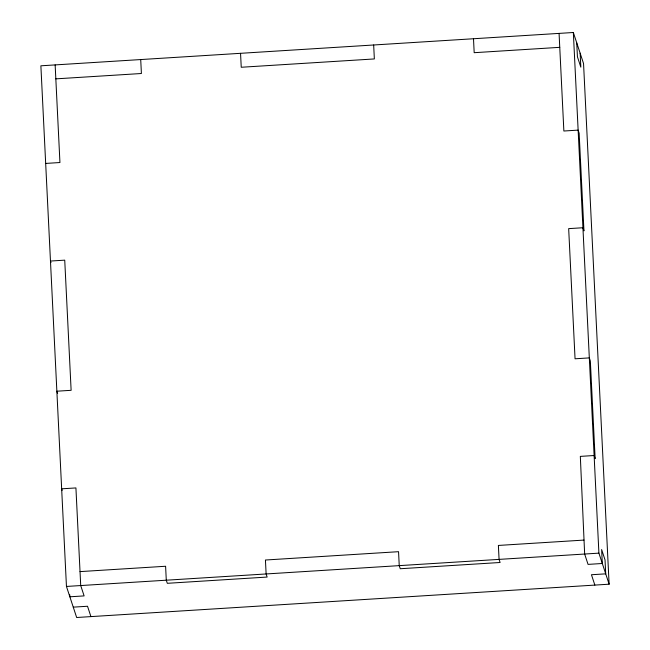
<?xml version="1.0" encoding="UTF-8"?>
<svg xmlns="http://www.w3.org/2000/svg" width="650" height="650" viewBox="0 0 650 650"><rect width="100%" height="100%" fill="white"/><g stroke="black" fill="none" stroke-linecap="round" stroke-linejoin="round"><path stroke-width="0.97" d="M573.341 32.5L40.877 65.804L66.454 586.446L76.659 617.5L609.123 584.196L583.546 63.554L573.341 32.5L598.91 553.142L609.123 584.196M55.827 78.861L141.399 73.507L140.717 59.556M559.764 47.336L474.183 52.691L473.501 38.748M45.679 163.426L59.938 162.532L55.144 64.911M80.031 571.61L165.604 566.256L166.286 580.198L167.31 583.31L267.142 577.062L266.126 573.958L265.436 560.016L398.556 551.688L399.238 565.63L400.262 568.734L500.094 562.494L499.078 559.39L498.387 545.439L583.96 540.085M66.454 586.446L598.91 553.142M73.263 607.149L87.522 606.255L90.927 616.606M594.856 585.089L591.451 574.738L605.719 573.844L605.028 559.902L601.632 549.551L602.314 563.493L588.055 564.387L584.651 554.036L580.328 456.381L594.116 455.52L595.14 458.624L590.338 361.01L589.322 357.898L575.055 358.792L568.669 228.629L582.928 227.744L583.952 230.847L579.15 133.226L578.134 130.122L563.867 131.016L559.073 33.394M50.976 262.6L50.472 261.048L64.732 260.154L71.126 390.317L56.867 391.202L57.631 393.534M62.164 490.376L61.661 488.824L75.92 487.931L80.714 585.553L84.118 595.904L69.859 596.798L69.761 594.807M580.141 53.203L580.832 67.145L577.428 56.794L576.737 42.851M373.669 44.988L374.351 58.939L241.239 67.259L240.549 53.316"/></g></svg>
